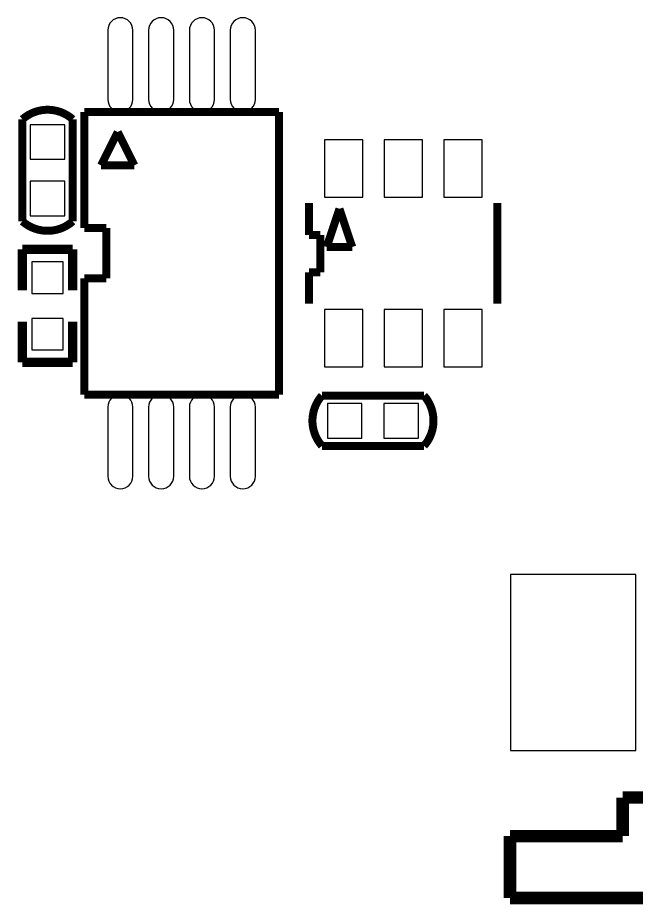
# Model space of a CAD drawing. Extents: x -118 to 7078, y 0 to 4366.
# Drawn here: x 2737 to 3125, y 1795 to 2351 of the extents above; entities that cross this region are included whole.
import ezdxf

# ---------------------------------------------------------------- set-up
doc = ezdxf.new("R2010")
doc.units = 0
doc.header["$MEASUREMENT"] = 0
doc.layers.add('PG_SILKSCREEN_BOTTOM', color=85, linetype='CONTINUOUS')
doc.layers.add('PIN_BOTTOM', color=5, linetype='CONTINUOUS')

msp = doc.modelspace()

# ---------------------------------------------------------------- linework, layer by layer
at = {"layer": 'PG_SILKSCREEN_BOTTOM'}
for points in [[(2740.252, 2245.161, 5, 5, 0), (2740.252, 2287, 5, 5, -0.37791), (2771.748, 2287, 5, 5, 0)], [(2901.02, 2291.579, 5, 5, 0), (2778.98, 2291.579, 5, 5, 0)], [(2778.98, 2291.579, 5, 5, 0), (2778.98, 2218.748, 5, 5, 0)], [(2901.02, 2114.421, 5, 5, 0), (2901.02, 2291.579, 5, 5, 0)], [(2771.748, 2287, 5, 5, 0), (2771.748, 2245.161, 5, 5, 0)], [(2800, 2279, 5, 5, 0), (2789.559, 2258.118, 5, 5, 0)], [(2810.441, 2258.118, 5, 5, 0), (2800, 2279, 5, 5, 0)], [(2789.559, 2258.118, 5, 5, 0), (2810.441, 2258.118, 5, 5, 0)], [(2771.748, 2245.161, 5, 5, 0), (2771.748, 2223, 5, 5, -0.37791), (2740.252, 2223, 5, 5, 0)], [(2740.252, 2223, 5, 5, 0), (2740.252, 2245.161, 5, 5, 0)], [(2919.941, 2234.5, 5, 5, 0), (2919.941, 2214.402, 5, 5, 0)], [(3038.059, 2171.5, 5, 5, 0), (3038.059, 2234.5, 5, 5, 0)], [(2939, 2230.87, 5, 5, 0), (2931, 2206.941, 5, 5, 0)], [(2947, 2206.941, 5, 5, 0), (2939, 2230.87, 5, 5, 0)], [(2778.98, 2218.748, 5, 5, 0), (2792.76, 2218.748, 5, 5, 0)], [(2792.76, 2218.748, 5, 5, 0), (2792.76, 2187.252, 5, 5, 0)], [(2919.941, 2214.402, 5, 5, 0), (2927, 2214.402, 5, 5, 0)], [(2927, 2214.402, 5, 5, 0), (2927, 2191, 5, 5, 0)], [(2740.252, 2205.429, 5.909, 5.909, 0), (2740.252, 2179.839, 5.909, 5.909, 0)], [(2771.748, 2205.429, 5.909, 5.909, 0), (2740.252, 2205.429, 5.909, 5.909, 0)], [(2771.748, 2179.839, 5.909, 5.909, 0), (2771.748, 2205.429, 5.909, 5.909, 0)], [(2931, 2206.941, 5, 5, 0), (2947, 2206.941, 5, 5, 0)], [(2778.98, 2187.252, 5, 5, 0), (2778.98, 2114.421, 5, 5, 0)], [(2792.76, 2187.252, 5, 5, 0), (2778.98, 2187.252, 5, 5, 0)], [(2919.941, 2191, 5, 5, 0), (2919.941, 2171.5, 5, 5, 0)], [(2927, 2191, 5, 5, 0), (2919.941, 2191, 5, 5, 0)], [(2740.252, 2134.571, 5.909, 5.909, 0), (2740.252, 2160.161, 5.909, 5.909, 0)], [(2771.748, 2160.161, 5.909, 5.909, 0), (2771.748, 2134.571, 5.909, 5.909, 0)], [(2771.748, 2134.571, 5.909, 5.909, 0), (2740.252, 2134.571, 5.909, 5.909, 0)], [(2778.98, 2114.421, 5, 5, 0), (2901.02, 2114.421, 5, 5, 0)], [(2969.839, 2082.252, 5, 5, 0), (2928, 2082.252, 5, 5, -0.37791), (2928, 2113.748, 5, 5, 0)], [(2928, 2113.748, 5, 5, 0), (2969.839, 2113.748, 5, 5, 0)], [(2969.839, 2113.748, 5, 5, 0), (2992, 2113.748, 5, 5, -0.37791), (2992, 2082.252, 5, 5, 0)], [(2992, 2082.252, 5, 5, 0), (2969.839, 2082.252, 5, 5, 0)], [(3116.565, 1861.828, 7.87, 7.87, 0), (3140.777, 1861.828, 7.87, 7.87, 0)], [(3116.565, 1837.615, 7.87, 7.87, 0), (3116.565, 1861.828, 7.87, 7.87, 0)], [(3045.935, 1837.615, 7.87, 7.87, 0), (3116.565, 1837.615, 7.87, 7.87, 0)], [(3045.935, 1798.859, 7.87, 7.87, 0), (3045.935, 1837.615, 7.87, 7.87, 0)], [(3905.895, 1798.859, 7.87, 7.87, 0), (3045.935, 1798.859, 7.87, 7.87, 0)]]:
    msp.add_lwpolyline(points, format="xyseb", dxfattribs=at)
at = {"layer": 'PIN_BOTTOM'}
for points in [[(2809.484, 2299.4565), (2809.484, 2342.7635, 1), (2793.736, 2342.7635), (2793.736, 2299.4565, 1)], [(2835.075, 2299.4565), (2835.075, 2342.7635, 1), (2819.327, 2342.7635), (2819.327, 2299.4565, 1)], [(2860.673, 2299.4565), (2860.673, 2342.7635, 1), (2844.925, 2342.7635), (2844.925, 2299.4565, 1)], [(2886.264, 2299.4565), (2886.264, 2342.7635, 1), (2870.516, 2342.7635), (2870.516, 2299.4565, 1)], [(2809.484, 2063.2365), (2809.484, 2106.5435, 1), (2793.736, 2106.5435), (2793.736, 2063.2365, 1)], [(2835.075, 2063.2365), (2835.075, 2106.5435, 1), (2819.327, 2106.5435), (2819.327, 2063.2365, 1)], [(2860.673, 2063.2365), (2860.673, 2106.5435, 1), (2844.925, 2106.5435), (2844.925, 2063.2365, 1)], [(2886.264, 2063.2365), (2886.264, 2106.5435, 1), (2870.516, 2106.5435), (2870.516, 2063.2365, 1)]]:
    msp.add_lwpolyline(points, format="xyb", close=True, dxfattribs=at)
for points in [[(2766.825, 2283.545), (2745.175, 2283.545), (2745.175, 2261.895), (2766.825, 2261.895)], [(2929.598, 2274.15), (2929.598, 2238.15), (2953.598, 2238.15), (2953.598, 2274.15)], [(2967, 2274.15), (2967, 2238.15), (2991, 2238.15), (2991, 2274.15)], [(3004.402, 2274.15), (3004.402, 2238.15), (3028.402, 2238.15), (3028.402, 2274.15)], [(2766.825, 2248.105), (2745.175, 2248.105), (2745.175, 2226.455), (2766.825, 2226.455)], [(2746.1595, 2177.8795), (2765.8405, 2177.8795), (2765.8405, 2197.5605), (2746.1595, 2197.5605)], [(2929.598, 2167.85), (2929.598, 2131.85), (2953.598, 2131.85), (2953.598, 2167.85)], [(2967, 2167.85), (2967, 2131.85), (2991, 2131.85), (2991, 2167.85)], [(3004.402, 2167.85), (3004.402, 2131.85), (3028.402, 2131.85), (3028.402, 2167.85)], [(2746.1595, 2142.4395), (2765.8405, 2142.4395), (2765.8405, 2162.1205), (2746.1595, 2162.1205)], [(2931.455, 2108.825), (2931.455, 2087.175), (2953.105, 2087.175), (2953.105, 2108.825)], [(2966.895, 2108.825), (2966.895, 2087.175), (2988.545, 2087.175), (2988.545, 2108.825)], [(3046.139, 2001.631), (3046.139, 1891.395), (3124.879, 1891.395), (3124.879, 2001.631)]]:
    msp.add_lwpolyline(points, close=True, dxfattribs=at)

doc.saveas('drawing.dxf')
